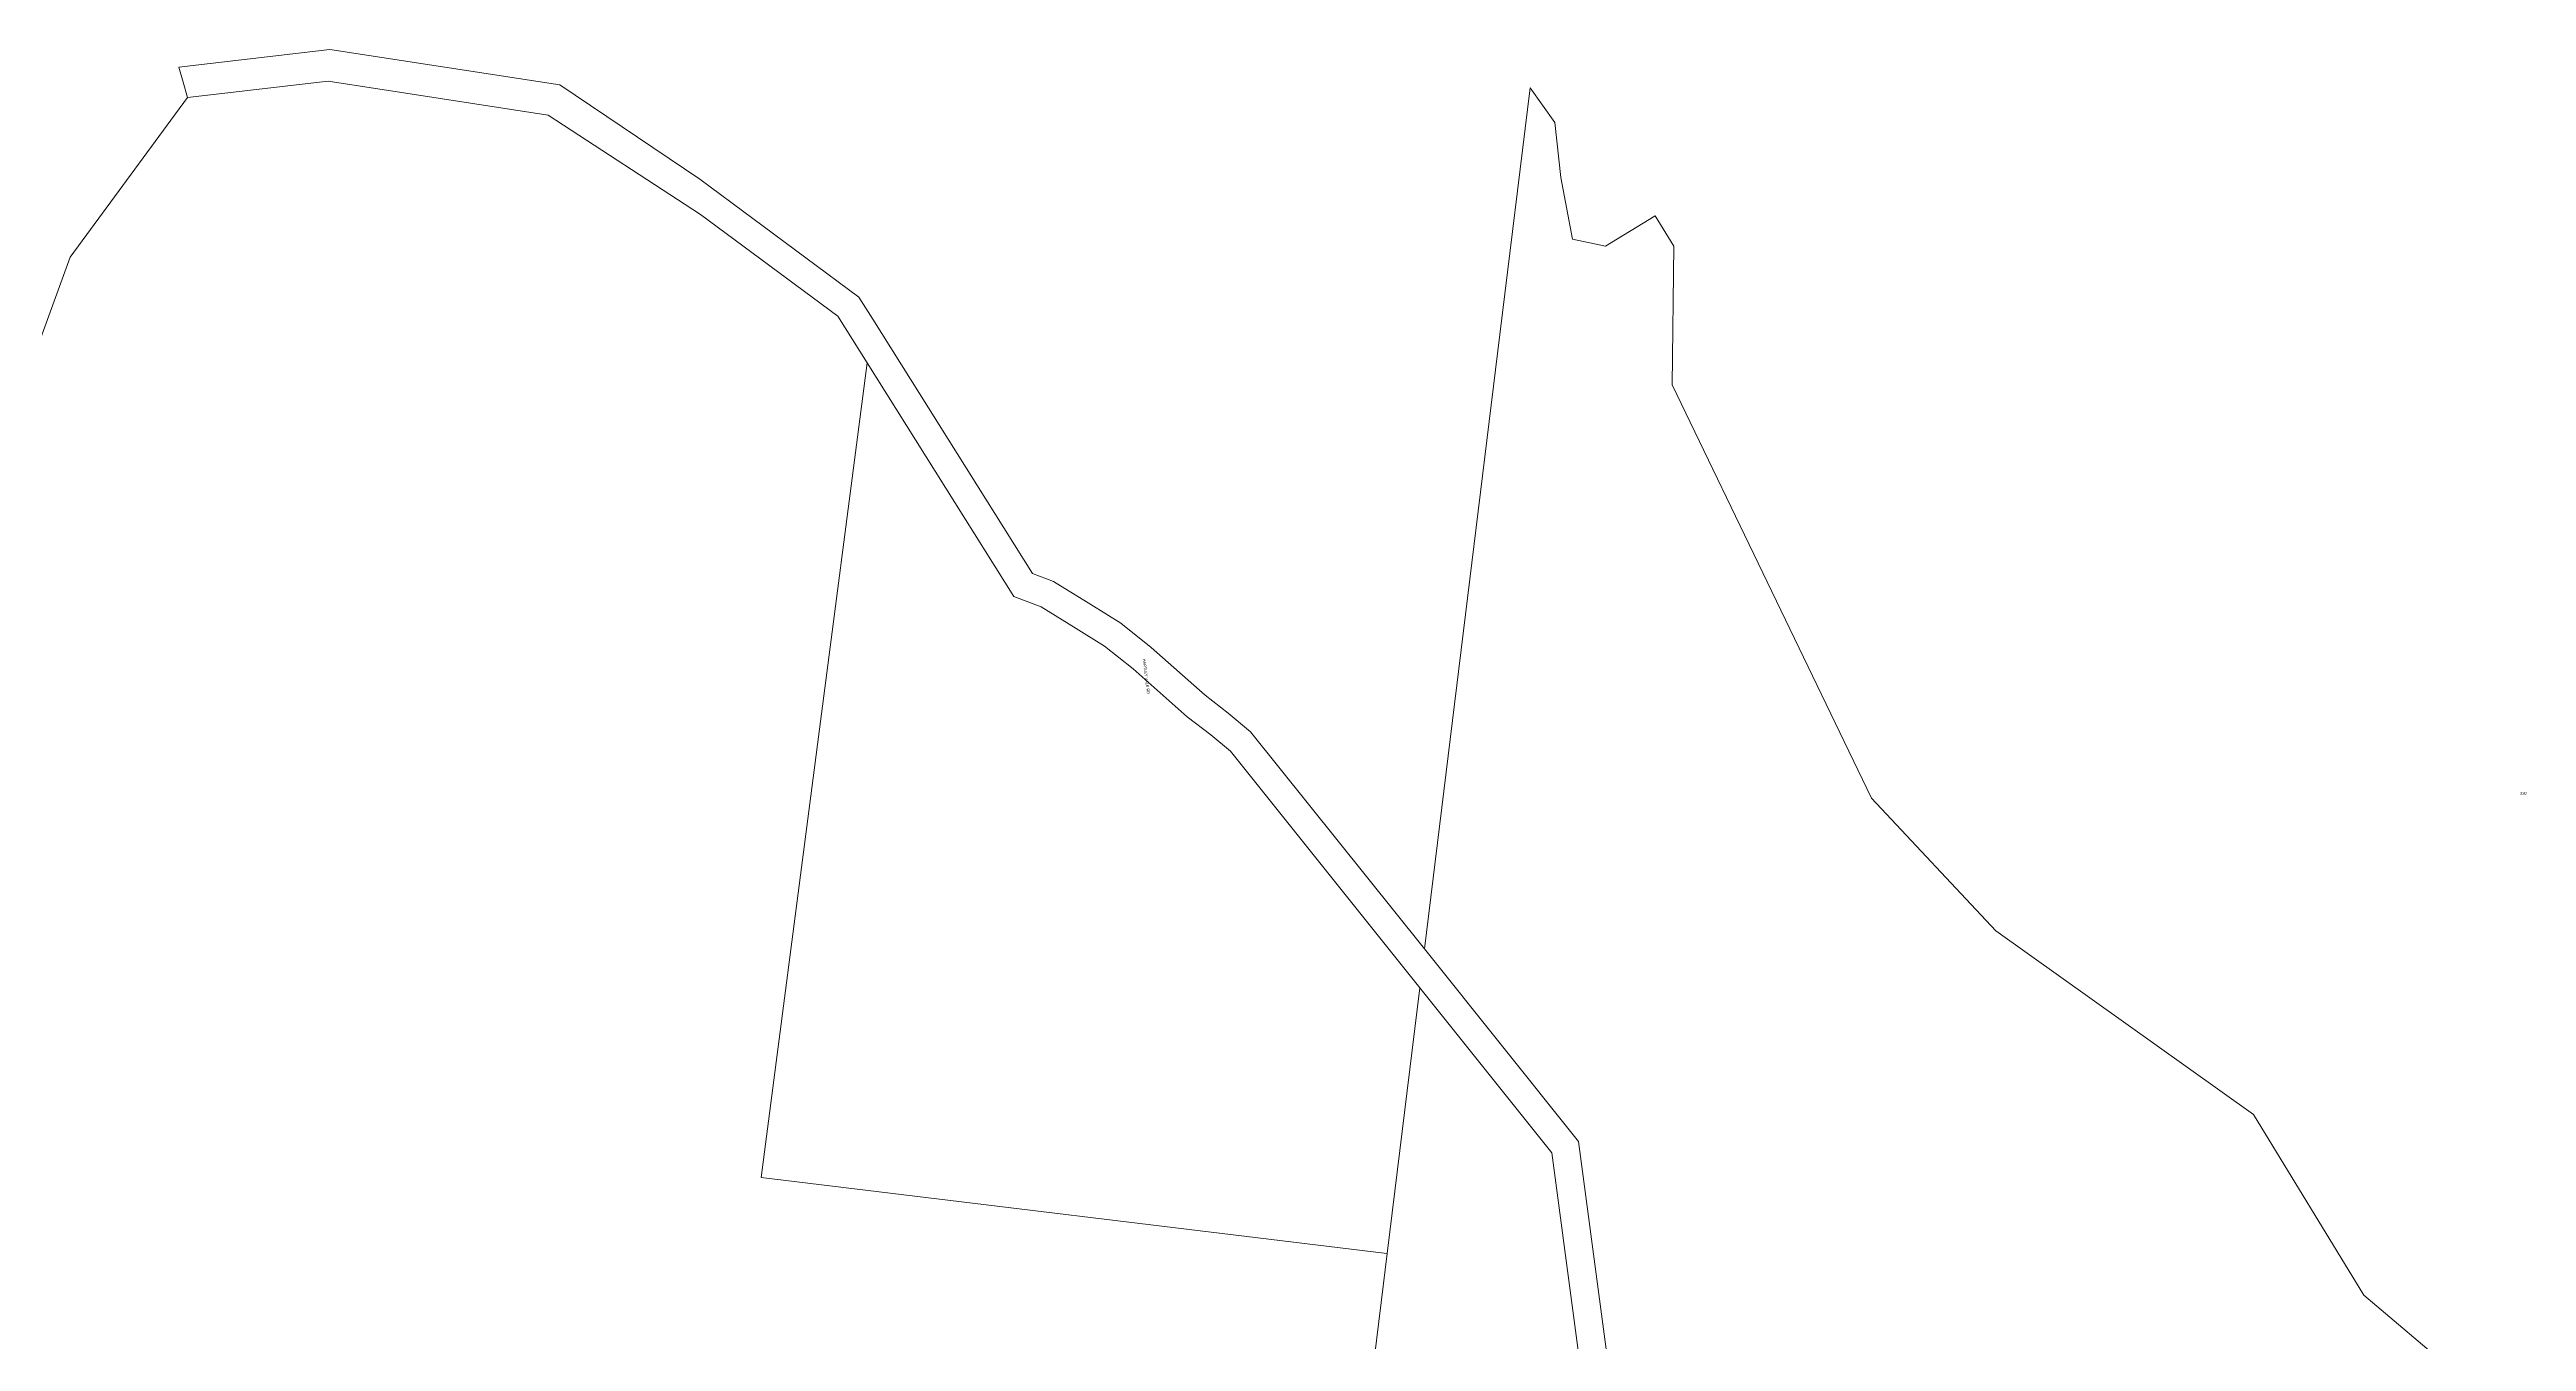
# Model space of a CAD drawing. Header units: metres. Extents: x 240566 to 246015, y 6282606 to 6289108.
# Drawn here: x 244281 to 245887, y 6286587 to 6287424 of the extents above; entities that cross this region are included whole.
import ezdxf

# ---------------------------------------------------------------- set-up
doc = ezdxf.new("R2010")
doc.units = ezdxf.units.M
doc.layers.add('Cadastre Land Parcels_SP_EXT', color=9, linetype='Continuous', lineweight=5)
doc.layers.add('Cadastre Roads_SP_EXT', color=9, linetype='Continuous', lineweight=5)
doc.styles.get("Standard").update_dxf_attribs({"font": 'arial.ttf'})

msp = doc.modelspace()

# ---------------------------------------------------------------- linework, layer by layer
at = {"layer": 'Cadastre Land Parcels_SP_EXT', "linetype": 'Continuous'}
for points in [[(244703.4, 6287317.1), (244604.6, 6287381.5), (244461.9, 6287403.7), (244370.8, 6287393), (244294.7, 6287289.5), (244232.3, 6287118.4), (244201.6, 6286930.1), (244198.3, 6286909.6), (244193.6, 6286880.8), (244160.5, 6286702.3), (244108.3, 6286598.9), (244104.1, 6286565.4), (244725.3, 6286491.8), (245123, 6286437.3), (245148.3, 6286643.7), (245148.2, 6286643.7), (244742.7, 6286692.9), (244811.3, 6287221), (244792.4, 6287251.2), (244703.4, 6287317.1)], [(245148.3, 6286643.7), (245169.4, 6286815.8), (245046.7, 6286969.2), (245034, 6286979.9), (245018.7, 6286991.5), (244983.6, 6287022.7), (244965.2, 6287037.4), (244946.7, 6287048.8), (244924, 6287062.8), (244906.3, 6287069.6), (244811.3, 6287221), (244742.7, 6286692.9), (245148.2, 6286643.7), (245148.3, 6286643.7)], [(245284.4, 6286488.3), (245255, 6286708.9), (245169.4, 6286815.8), (245148.3, 6286643.7), (245123, 6286437.3), (245257, 6286418.9), (245284.4, 6286488.3)]]:
    msp.add_lwpolyline(points, close=True, dxfattribs=at)
msp.add_lwpolyline([(245838.9, 6286567.9), (245781.2, 6286616.6), (245709.8, 6286733.8), (245542.7, 6286852.9), (245462.2, 6286938.8), (245333.1, 6287206.7), (245334, 6287296.7), (245322.1, 6287316.3), (245289.8, 6287296.6), (245268.4, 6287301.1), (245268.4, 6287301.1), (245260.8, 6287341.1), (245257, 6287376.8), (245240.9, 6287399.4), (245221.3, 6287239.3), (245172.5, 6286841.1), (245272.4, 6286716.3), (245303, 6286486)], dxfattribs=at)
at = {"layer": 'Cadastre Roads_SP_EXT', "linetype": 'Continuous'}
msp.add_lwpolyline([(245303, 6286486), (245272.4, 6286716.3), (245172.5, 6286841.1), (245059.8, 6286981.9), (245045.3, 6286994), (245030.3, 6287005.5), (244995.4, 6287036.5), (244975.7, 6287052.3), (244956.2, 6287064.3), (244932, 6287079.3), (244918.5, 6287084.5), (244814.9, 6287249.4), (244806, 6287263.7), (244702.8, 6287340.1), (244612.1, 6287401.3), (244463.1, 6287424.1), (244463.1, 6287424.1), (244365.3, 6287412.7), (244368, 6287403), (244370.8, 6287393), (244461.9, 6287403.7), (244604.6, 6287381.5), (244703.4, 6287317.1), (244792.4, 6287251.2), (244811.3, 6287221), (244906.3, 6287069.6), (244924, 6287062.8), (244946.7, 6287048.8), (244965.2, 6287037.4), (244983.6, 6287022.7), (245018.7, 6286991.5), (245034, 6286979.9), (245046.7, 6286969.2), (245169.4, 6286815.8), (245255, 6286708.9), (245284.4, 6286488.3)], dxfattribs=at)

# ---------------------------------------------------------------- texts
at = {"layer": 'Cadastre Land Parcels_SP_EXT'}
msp.add_text('230', height=1.8, dxfattribs=at).set_placement((245882.6, 6286941.1))
at = {"layer": 'Cadastre Roads_SP_EXT'}
msp.add_text('HARTLEY VALE RD', height=1.8, rotation=277.2321, dxfattribs=at).set_placement((244989.8, 6287029.1))

doc.saveas('drawing.dxf')
